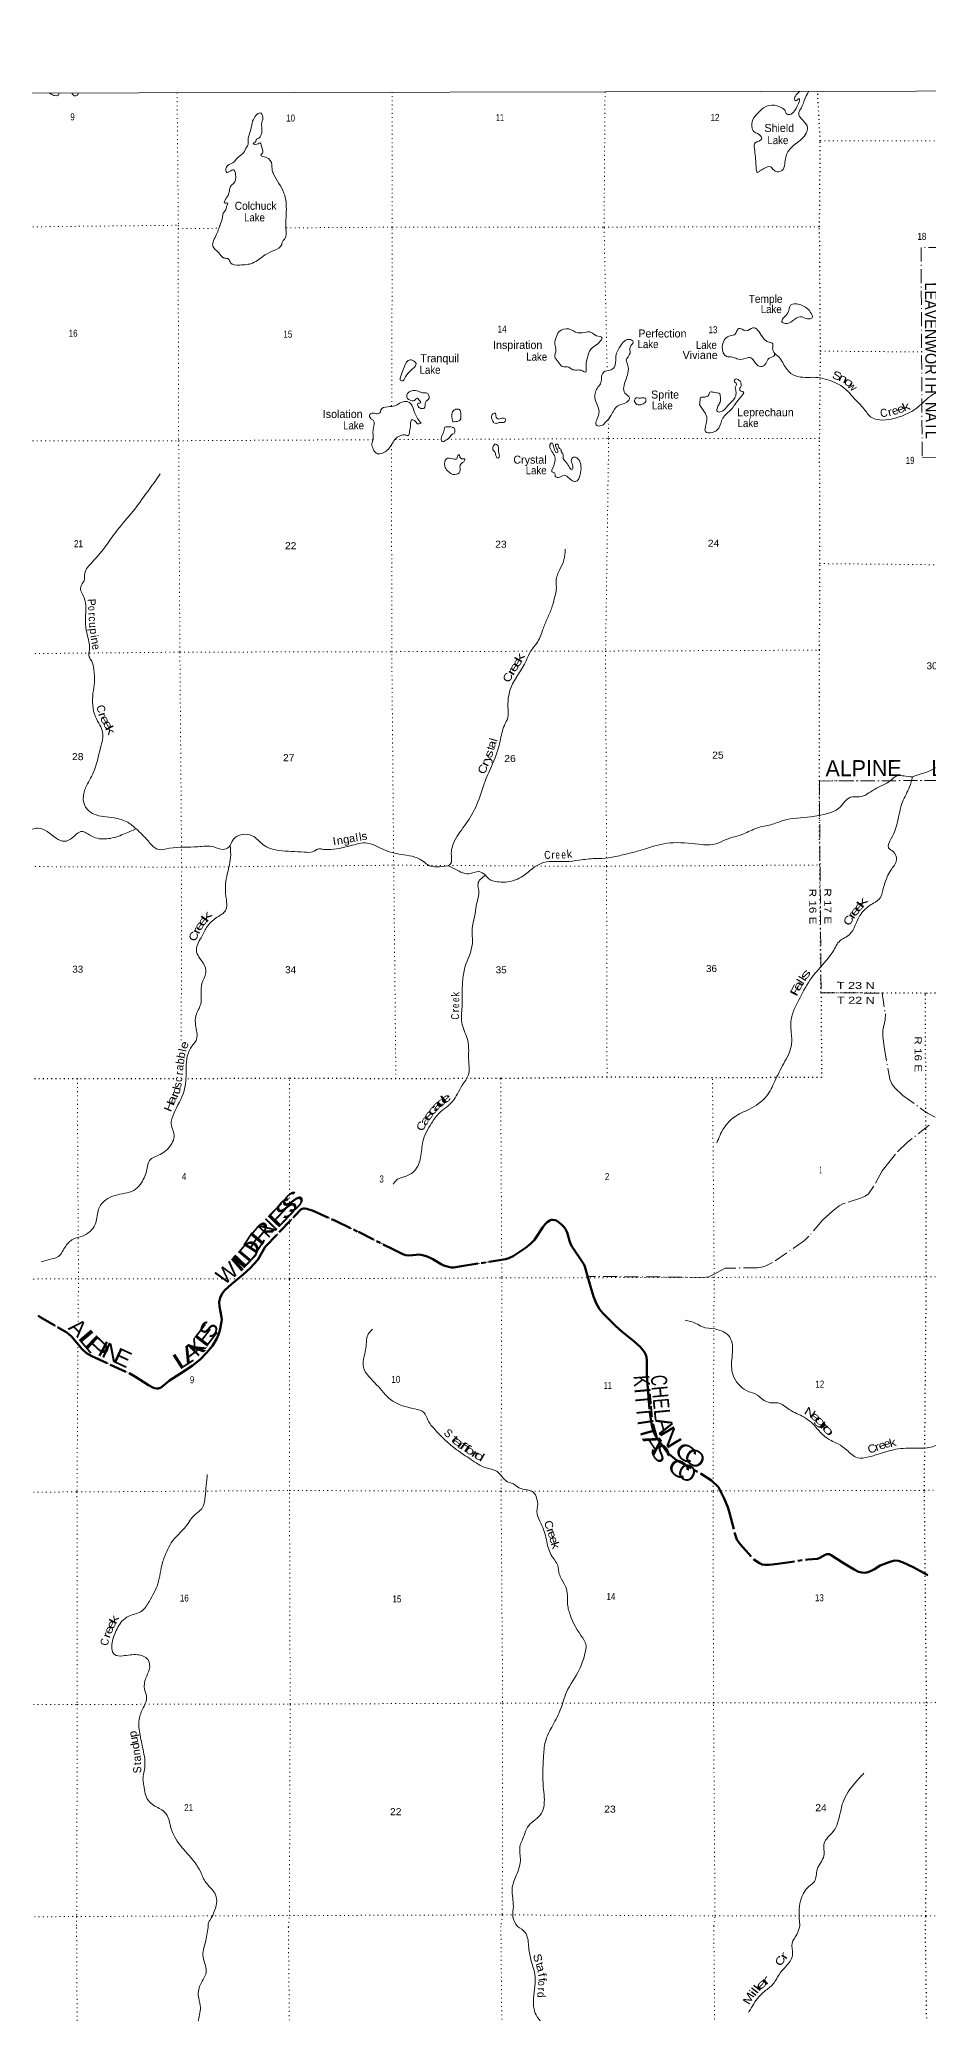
# Model space of a CAD drawing. Header units: feet. Extents: x -8 to 250644, y -192250 to 1368.
# Drawn here: x 36360 to 58582, y -47975 to 1368 of the extents above; entities that cross this region are included whole.
import ezdxf
from ezdxf.enums import TextEntityAlignment as Align

# ---------------------------------------------------------------- set-up
doc = ezdxf.new("R2010")
doc.units = ezdxf.units.FT
doc.header["$LTSCALE"] = 70
for name, pattern in [('DOT_DASHED', [7.7, 5, -1.2, 0.3, -1.2]), ('DOTTED', [1.5, 0.3, -1.2]), ('LONG_DASH_SHORT_DASH', [9.9, 6, -1.2, 1.5, -1.2])]:
    doc.linetypes.add(name, pattern=pattern)
for name, color, linetype, lineweight in [('11', 7, 'LONG_DASH_SHORT_DASH', 60), ('39', 7, 'Continuous', 13), ('4', 7, 'Continuous', 13), ('44', 7, 'DOT_DASHED', 13), ('6', 7, 'DOTTED', 25), ('7', 7, 'DOTTED', 13)]:
    doc.layers.add(name, color=color, linetype=linetype, lineweight=lineweight)
doc.layers.add('12', color=7, linetype='Continuous')
doc.layers.add('41', color=7, linetype='Continuous')

msp = doc.modelspace()

# ---------------------------------------------------------------- linework, layer by layer
at = {"layer": '11'}
for points in [[(40683.89, -31282), (40795.86, -31101.52), (40838.15, -31000.61), (40867.45, -30904.7), (40909.19, -30687.3), (40915.44, -30630.71), (40912.62, -30566.12), (40856.29, -30302.54), (40851.58, -30187.5), (40877.22, -30084.44), (40929.69, -29974.22), (40989.83, -29897.69), (41161.49, -29742.83), (41451.41, -29505.15), (41623.07, -29347.24), (41815.52, -29137.47), (42003.31, -28813.48), (42351.47, -28446.54), (42745.42, -28033.85), (42894.33, -27879.08), (42923.87, -27859.43), (42956.09, -27850.18), (42992.36, -27849.94), (43041.23, -27861.41), (43200.27, -27913.32), (43755.37, -28158.58), (44332.29, -28440.01), (45195.33, -28871.36), (45445.03, -28993.51), (45488.41, -29012.76), (45518.43, -29020.94), (45587.67, -29027.13), (45688.51, -29018.79), (45779.47, -29008.09), (45829.34, -29005.77), (45894.22, -29011.35), (45967.39, -29027.53), (46047.75, -29051.69), (46123.16, -29081.85), (46189.31, -29116.46), (46231.94, -29142.93), (46403.35, -29244.01), (46464.2, -29273.67), (46548.52, -29305.58), (46614.37, -29321.3), (46654.79, -29326.29), (46720.96, -29325.96), (46905.39, -29297.15), (47755.76, -29159.46), (48008.67, -29117.55), (48091.53, -29092.45), (48198.29, -29042.05), (48298.71, -28980.59), (48499.92, -28845.74), (48582.05, -28780.75), (48633.57, -28736.83), (48732.64, -28638.89), (48937.73, -28318.49), (48997.64, -28243.78), (49052.88, -28191.21), (49115.76, -28149.55), (49150.83, -28135.46), (49188.65, -28131.83), (49245.91, -28144.3), (49290.28, -28164.74), (49354.3, -28208.02), (49418.58, -28261.76)], [(49418.58, -28261.76), (49462.81, -28307.53), (49499.29, -28355.74), (49526.28, -28402.66), (49546.13, -28448.66), (49566.75, -28513.56), (49605.14, -28663.26), (49631.93, -28736.59), (49673.44, -28813.94), (49757.94, -28939.57), (49870.18, -29093.11), (49936.02, -29195.31), (49962.67, -29244.84), (49988.04, -29301.62), (50052.06, -29508.41), (50134.33, -29800.34), (50210.28, -30049.92), (50278.14, -30222.4), (50358.66, -30364.88), (50437.94, -30465.98), (50595.79, -30628.15), (50757.66, -30783.68), (50927.95, -30932.3), (51165.54, -31123.07), (51282.06, -31223.79), (51379.64, -31318.67), (51480.02, -31440.2), (51509.41, -31492.13), (51532.98, -31558.45), (51544.02, -31654.39), (51541.78, -31806.76), (51538.32, -32031.27), (51572.9, -32450.83), (51631.08, -33072.53), (51662.5, -33275.26), (51705.03, -33427.6), (51769.44, -33554.25), (51914.15, -33760.52), (52059.52, -33959.19)], [(36323.22, -30523.2), (36379.56, -30567.25), (36812.51, -30821.04), (37040.59, -30953.94), (37159.12, -31055.58), (37426.61, -31369.54), (37535.78, -31470.29), (37667.26, -31546.71), (38137.75, -31757.24), (38614.29, -31976.21), (38761.26, -32057.31), (39081.61, -32266.32), (39190.38, -32327.88), (39235.79, -32346.99), (39286.57, -32355.32), (39330.69, -32353.14), (39378.91, -32339.27), (39413.78, -32318.63), (39609.83, -32149.01), (39884.37, -31973.22), (40175.71, -31787.02), (40372.3, -31629.08), (40538.71, -31463.36), (40683.89, -31282)], [(52059.52, -33959.19), (52279.25, -34143.64), (52895.99, -34485.66), (53160.48, -34648.36), (53333.21, -34820.42), (53472.52, -35105.41), (53563.27, -35315.31), (53608.94, -35460.81), (53743.76, -35979.46), (53794.8, -36122.35), (53871.19, -36239.32), (54218.1, -36624.39), (54355.3, -36721.64), (54427.92, -36749.79), (54494.29, -36761), (54494.29, -36761), (54602.6, -36759.01), (54819.54, -36730.72), (55565.6, -36625.57), (55805.04, -36605.47), (55868.59, -36588.58), (55999.82, -36511.86), (56037.59, -36495.96), (56037.59, -36495.96), (56065.94, -36490.8), (56082.89, -36491.53), (56096.89, -36494.76), (56146.59, -36520.31), (56433.28, -36702.95), (56723.85, -36874.4), (56835.41, -36931.53), (56911.45, -36953.61), (56987.98, -36960.65), (57069.97, -36946.64), (57152.36, -36912.1), (57235.05, -36864.29), (57376.69, -36778.1), (57574.65, -36697.57), (57671.21, -36666.91), (57737.35, -36655.19), (57829.73, -36660.69), (57948.2, -36697.85), (58196.68, -36819.41), (58638.89, -37050.95)]]:
    msp.add_lwpolyline(points, dxfattribs=at)
at = {"layer": '39'}
for points in [[(36607.1, 30.14), (36718.12, -28.15), (36825.08, -23.39), (36862.67, 32.31)], [(37167.04, 34.69), (37231.55, -38.85), (37298.1, -30.53), (37332.91, 30.48)], [(55358.13, 68), (55253.39, -48.31), (55231.37, -108.79), (55263.72, -167.13), (55307.97, -140.84), (55352.2, -110.53), (55356.29, -140.73), (55298.26, -299.98), (55145.66, -495.7), (55044.99, -501.97), (54988.37, -397.37), (54913.73, -341.14), (54792.79, -289.05), (54535.06, -297.69), (54330.03, -461.3), (54183.47, -654.99), (54224.38, -936.88), (54385.71, -1039.24), (54410.07, -1123.78), (54251.18, -1212.76), (54231.38, -1359.84), (54253.99, -1563.22), (54270.66, -1812.94), (54311.26, -1953.83), (54369.57, -1915.43), (54484.2, -1848.7), (54633.13, -1814.13), (54699.73, -1880.44), (54804.58, -1938.61), (54945.4, -1877.87), (54993.31, -1694.47), (55083.29, -1412.28), (55260.11, -1242.69), (55523.3, -974.21), (55559.26, -845.22), (55429.92, -642.09), (55338.99, -505.33), (55425.11, -293.65), (55477.16, -158.58), (55581.65, 70.38)], [(41076.55, -2529.77), (41109.64, -2420.72), (41133.41, -2304.18), (41210.79, -2233.38), (41262.65, -2009.7), (41212.03, -1888.96), (41111.44, -1929.47), (41041.01, -1953.8), (41030.64, -1820.89), (41195.53, -1713.77), (41326.1, -1574.49), (41460.77, -1463.41), (41540.98, -1314.18), (41573.07, -1257.71), (41576.85, -1148.94), (41612.73, -985.71), (41658.64, -806.34), (41706.57, -628.99), (41897.52, -473.47), (41946.16, -612.33), (41920.16, -692.96), (41914.4, -815.83), (41904.76, -1007.2), (41822.42, -1106.08), (41774.17, -1140.43), (41764.2, -1182.75), (41703.91, -1235.26), (41750.27, -1257.31), (41875.04, -1218.75), (41923.66, -1351.58), (41934.01, -1474.42), (41895.86, -1522.84), (42020.83, -1576.94), (42168.26, -1767.95), (42174.54, -1874.69), (42211.07, -1997.47), (42471.91, -2472.22), (42529.33, -2933.33), (42520.22, -3358.33), (42484.58, -3626.3), (42430.36, -3692.89), (42414.4, -3759.39), (42219.41, -3908.88), (42002.18, -4016.13), (41688.5, -4220.27), (41362.39, -4269.35), (41134.72, -4211.46), (41088.2, -4120.93), (40979.4, -4094.99), (40834.11, -3960.37), (40694.8, -3797.54), (40784.74, -3501.26), (40840.8, -3358.12), (40886.86, -3243.21), (40932.79, -3073.92), (40954.71, -2973.16), (41004.9, -2904.57), (41044.92, -2791.68), (41060.87, -2721.15), (40986.36, -2719.31), (41002.3, -2644.75), (41046.44, -2572.14), (41076.55, -2529.77)], [(54949.78, -5600.02), (55102.29, -5364.01), (55120.24, -5289.45), (55184.59, -5249.02), (55456.55, -5296.74), (55636.12, -5453.44), (55672.67, -5586.29), (55598.23, -5618.68), (55459.2, -5580.73), (55378.61, -5560.77), (55183.52, -5665.95), (55004.45, -5730.81), (54919.78, -5690.72), (54949.78, -5600.02)], [(49266.25, -6098.35), (49344.42, -5937.04), (49593.96, -5868), (49817.7, -5964.17), (49976.76, -5953.73), (50153.96, -5953.33), (50281.01, -6035.62), (50422.11, -6099.75), (50406.09, -6138.06), (50148.86, -6368.26), (50046.72, -6616.23), (50025.12, -6862.01), (50019.27, -6946.61), (49934.63, -6914.58), (49664.7, -6874.91), (49592.09, -6824.72), (49428.94, -6806.97), (49325.97, -6686.35), (49241.13, -6565.7), (49268.92, -6390.4), (49240.4, -6245.45), (49266.25, -6098.35)], [(54732.26, -6474.65), (54685.68, -6353.91), (54677.32, -6218.98), (54602.77, -6201.02), (54429.28, -6062.44), (54191.15, -5837.4), (54016.13, -5912.32), (53840.81, -5856.32), (53786.61, -5930.97), (53730.41, -6011.66), (53591.55, -6050.25), (53427.03, -6316.49), (53534.3, -6553.92), (53679.32, -6571.71), (53792.18, -6611.74), (53969.4, -6617.38), (54122.35, -6580.78), (54251.53, -6713.42), (54348.38, -6799.81), (54485.25, -6771.3), (54601.65, -6595.8), (54732.38, -6525.01), (54732.26, -6474.65)], [(50316.14, -7322.59), (50394.41, -7205.59), (50410.19, -7060.53), (50472.33, -6937.53), (50617.23, -6898.93), (50723.8, -6830.21), (50765.53, -6582.37), (50871.62, -6302.16), (51131.01, -6134.4), (51201.59, -6180.56), (51121.36, -6319.72), (51121.71, -6472.8), (51027.46, -6648.24), (51061.96, -6764.98), (51068.46, -6970.41), (50964.54, -7319.1), (50991.06, -7470.1), (51110.13, -7586.65), (51041.91, -7697.58), (50816.58, -7788.73), (50647.97, -8024.77), (50503.4, -8208.39), (50378.74, -8293.27), (50275.97, -8263.29), (50289.8, -8142.41), (50347.71, -7928.78), (50303.04, -7763.72), (50244.25, -7590.63), (50256, -7443.57), (50316.14, -7322.59)], [(45448.69, -7168.5), (45384.22, -7156.56), (45384.04, -7073.98), (45454.1, -6888.52), (45578.42, -6656.61), (45677.07, -6648.32), (45771.9, -6728.68), (45679.59, -6871.89), (45559.05, -6993.01), (45494.84, -7093.87), (45448.69, -7168.5)], [(54732.26, -6475.5), (54869.48, -6601.23), (55045.31, -6884.83), (55257.11, -7041.45), (55756.59, -7078.59), (56238.14, -7204.38), (56435.73, -7312.7), (56726.36, -7604.09), (56968.6, -7867.39), (57164.41, -8082.46), (57442.44, -8144.27), (57977.8, -8018.17), (58267.41, -7860.41), (58633.2, -7547.38), (58942.97, -7395.62), (59114.61, -7349.66)], [(52858.39, -7751.86), (52967.51, -7922.82), (53020.06, -8009.31), (53018.63, -8265.11), (53004.91, -8432.31), (53176.12, -8452.07), (53338.99, -8346.96), (53437.11, -8101.01), (53650.06, -7883), (53856.85, -7604.57), (53953.13, -7439.19), (53914.85, -7429.21), (53862.43, -7401.13), (53896.41, -7288.26), (53843.73, -7145.37), (53751.05, -7125.44), (53724.97, -7167.8), (53783.54, -7246.22), (53757.52, -7314.76), (53769.85, -7425.51), (53762.05, -7536.31), (53623.53, -7725.95), (53533.14, -7824.85), (53404.5, -7931.89), (53303.83, -7934.14), (53319.63, -7801.17), (53371.75, -7696.31), (53379.51, -7565.37), (53363.23, -7488.87), (53214.13, -7450.94), (53119.47, -7445.12), (53077.4, -7537.86), (53019.06, -7566.19), (52974.78, -7576.37), (52884.18, -7580.6), (52870.25, -7655.16), (52858.39, -7751.86)], [(45904.15, -8222.88), (45809.25, -8108.29), (45718.16, -7899.02), (45613.02, -7709.93), (45488.1, -7677.99), (45240.67, -7789.33), (45069.55, -7811.87), (44892.54, -7896.87), (44880.58, -7951.28), (44812.19, -7985.68), (44697.39, -7973.85), (44620.93, -8002.22), (44639.29, -8106.92), (44701.81, -8151.09), (44698.32, -8388.77), (44696.86, -8632.48), (44670.92, -8735.26), (44703.44, -8872.15), (44784.22, -8974.69), (45025.74, -8919.76), (45198.41, -8695.79), (45302.85, -8574.71), (45379.29, -8538.28), (45463.81, -8511.9), (45582.65, -8529.76), (45608.63, -8439.06), (45636.39, -8249.67), (45662.33, -8142.86), (45732.84, -8156.8), (45809.54, -8235.18), (45904.15, -8222.88)], [(45602.34, -7440.06), (45690.88, -7409.64), (45823.82, -7425.45), (45898.38, -7451.47), (45964.87, -7467.43), (46043.41, -7469.27), (46100.08, -7598.04), (46007.69, -7702.99), (45977.81, -7846.06), (45893.25, -7852.3), (45814.55, -7781.98), (45816.46, -7733.64), (45892.93, -7711.31), (45866.64, -7663.03), (45789.98, -7598.75), (45737.75, -7657.28), (45673.32, -7661.45), (45562.44, -7605.31), (45540.11, -7524.79), (45602.34, -7440.06)], [(46689.42, -8188.87), (46686.85, -7943.14), (46769.25, -7874.48), (46857.88, -7884.34), (46892.42, -8019.21), (46876.58, -8140.1), (46765.92, -8182.65), (46689.42, -8188.87)], [(51276.24, -7581.84), (51341.72, -7596.19), (51432.33, -7589.94), (51510.89, -7603.87), (51513.07, -7678.38), (51426.65, -7751.09), (51293.75, -7753.41), (51233.11, -7650.82), (51277.25, -7580.23)], [(46488.35, -8322.26), (46615.19, -8311.9), (46722, -8349.92), (46724.3, -8476.81), (46655.91, -8511.21), (46625.8, -8553.57), (46517.28, -8650.5), (46428.76, -8684.94), (46402.41, -8610.48), (46456.43, -8455.26), (46488.35, -8322.26)], [(47717.2, -8211.96), (47671.98, -8134.26), (47693.8, -7989.19), (47746.11, -7970.95), (47772.52, -8073.61), (47812.89, -8115.81), (47921.59, -8097.44), (48010.25, -8121.41), (47986.25, -8193.97), (47851.36, -8206.36), (47774.89, -8228.69), (47717.2, -8211.96)], [(47689.78, -8885.5), (47703.67, -8794.83), (47757.93, -8746.37), (47834.64, -8826.76), (47832.85, -8927.47), (47851.3, -9072.45), (47815.12, -9100.73), (47760.51, -8994.11), (47732.17, -8929.72), (47689.78, -8885.5)], [(49179, -9369.54), (49250.95, -9129.69), (49242.75, -9065.26), (49115.27, -8793.64), (49131.26, -8741.23), (49169.46, -8712.95), (49205.89, -8797.46), (49252.49, -8922.23), (49290.85, -8966.45), (49314.96, -8940.22), (49282.52, -8843.61), (49274.25, -8746.95), (49308.48, -8746.87), (49357.05, -8855.53), (49389.31, -8871.57), (49403.54, -8931.96), (49448.01, -9006.38), (49446.12, -9060.77), (49537.09, -9217.66), (49577.5, -9275.98), (49623.98, -9352.41), (49666.34, -9384.54), (49692.32, -9295.86), (49651.74, -9158.99), (49705.92, -9074.27), (49814.74, -9110.28), (49887.53, -9245.07), (49879.99, -9470.67), (49755.62, -9684.45), (49654.85, -9646.41), (49539.85, -9545.96), (49473.35, -9525.97), (49326.47, -9580.69), (49253.9, -9546.62), (49245.7, -9482.18), (49213.42, -9456.07), (49169.09, -9440.06), (49179, -9369.54)], [(46983.48, -9110.68), (46906.96, -9110.85), (46868.59, -9060.59), (46852.36, -9006.24), (46816.17, -9032.51), (46794.2, -9111.11), (46689.5, -9115.38), (46530.41, -9111.71), (46490.55, -9295.09), (46559.28, -9411.75), (46742.74, -9508.02), (46869.43, -9431.19), (46873.1, -9274.08), (46963.52, -9185.25), (46989.55, -9122.75), (46983.48, -9110.68)], [(39380.64, -9492.53), (38961.09, -10073.56), (38700.09, -10420.59), (38300.45, -10898.86), (38041.49, -11257.96), (37680.02, -11695.86), (37491.36, -11976.25), (37473.66, -12159.58), (37391.44, -12310.83), (37476.64, -12588.59), (37507.97, -13086.02), (37526.79, -13394.14), (37608.43, -13879.36), (37602.8, -14062.67), (37665.48, -14175.32), (37718.29, -14376.61), (37731.13, -14708.92), (37697.49, -14972.85), (37759.23, -15562.86), (37870.46, -15772.07), (37937.3, -15945.14), (37885.82, -16329.96), (37706.01, -16960.8), (37513.54, -17335.87), (37455.82, -17634.1), (37512.62, -17819.27), (37718.41, -17992.02), (38226.08, -18089.56), (38566.64, -18199.56), (38778.49, -18364.28)], [(49499.67, -11370.88), (49470.07, -11640.84), (49363.88, -11878.76), (49273.91, -12164.97), (49278.45, -12390.55), (49234.59, -12584), (49154.68, -12866.17), (49042.5, -13128.26), (48936.38, -13396.39), (48790.11, -13718.98), (48645.56, -13910.66), (48525.3, -14160.69), (48148.22, -14822.19), (48070.77, -15299.72), (48065.38, -15587.75), (47981.23, -15777.28), (47873.39, -16174.31), (47747.47, -16591.53), (47499.07, -17168.14), (47290.98, -17756.75), (47020.21, -18236.73), (46735.22, -18658.34), (46655.52, -19033.15), (46633.84, -19240.66), (46569.37, -19286.87)], [(62202.81, -15785.47), (61952.74, -15997.27), (61649.17, -16219.52), (61145.84, -16258.93), (60735.16, -16310.22), (60427.43, -16472.05), (60069.32, -16615.87), (59733.01, -16686.99), (59152.98, -16648.94), (58774.99, -16830.3), (58173.43, -17065.31)], [(58173.43, -17065.31), (57965.97, -17041.61), (57790.86, -17041.4), (57635.98, -17155.16), (57229.71, -17377.64), (56855.59, -17563.79), (56632.09, -17574.37), (56340.73, -17848.96), (56047.02, -17980.54), (55638.43, -18062.04), (54960.02, -18152.21), (54638.07, -18261.7), (54303.98, -18339), (53953.94, -18490.86), (53523.32, -18628.8), (53275.87, -18734.1), (52844.97, -18749.18), (52121.98, -18714.57), (51510.14, -18858.96), (51272.69, -18932.01), (50944.64, -19011.31), (50580.34, -19088.68), (50248.11, -19105.55), (49847.48, -19144.73), (49517.32, -19181.73), (48965.62, -19205.14), (48706.15, -19336.65), (48440.81, -19546.73), (48060.55, -19688.58), (47899.47, -19694.99)], [(58181.86, -17062.02), (58107.54, -17313.2), (57931.2, -17694.28), (57809.46, -18179.97), (57651.34, -18605.31), (57583.4, -18839.11), (57698.39, -18931.5), (57783.43, -19136.75), (57639.02, -19394.89), (57484.75, -19741.67), (57456.74, -19820.29)], [(38778.45, -18364.24), (38462.6, -18497.89), (38267.43, -18566.82), (38086.29, -18607.51), (37721.73, -18572.09), (37518.1, -18459.76), (37423.38, -18429.76), (37180.09, -18589.43), (36988.98, -18674.46), (36777.36, -18594.38), (36327.74, -18343.63), (36009.83, -18455.13), (35317.93, -18815.23), (34979.81, -18896.56)], [(46565.47, -19285.13), (46055.95, -19258.09), (45920.79, -19153.66), (45398.9, -19001.77), (44975.77, -18885.91), (44548.48, -18717.69), (44123.76, -18789.15), (43578.25, -18879.02), (43433.24, -18871.29), (43352.68, -18863.42), (43187.72, -18936.3), (42976.3, -18944.84), (42343.91, -18901.97), (41948.9, -18759.86), (41678.56, -18534.89), (41209.56, -18622.57), (41089.19, -18822.24), (40950.38, -18878.95), (40716.64, -18813.02), (40315.91, -18809.9), (39613.22, -18849.77), (39319.28, -18874.61), (39073.12, -18661.67), (38778.45, -18364.24)], [(41128.69, -18778.29), (41136.09, -19077.93), (41040.51, -19557.52), (41017.45, -20047.01), (41010.21, -20407.56), (40803.17, -20571.18), (40535.94, -20829.6), (40397.57, -21083.7), (40281.5, -21408.24), (40451.36, -21722.06), (40520.37, -21961.59), (40420.29, -22227.68), (40389.24, -22745.39), (40271.09, -23035.7), (40263.56, -23269.36), (40286.5, -23619.77), (40133.97, -23845.7), (40026.52, -24413.94), (39973.28, -24915.58), (39716.8, -25478.12), (39652.96, -25742.11), (39726.15, -26054.14), (39664.13, -26231.53), (39374.77, -26502.08), (39109.3, -26651.74), (39045.35, -26869.41), (38907.17, -27208.1), (38762.56, -27371.58), (38311.8, -27509.56), (37887.49, -27766.33), (37825.39, -27909.47), (37751.66, -28252.05), (37434.15, -28542.81), (37200.74, -28619.88), (36993.8, -28827.81), (36805.06, -29071.95), (36636.02, -29118.66), (36400.56, -29183.65)], [(47508.41, -19518.64), (47321.63, -19736.59), (47342.16, -19911.78), (47286.51, -20236.18), (47236.9, -20560.57), (47175.16, -20860.82), (47180.02, -21229.4), (46996.09, -21821.98), (46934.49, -22186.68), (46923.82, -22811.1), (46924.83, -23256.22), (47064.67, -23652.69), (47087.97, -24162.22), (47082.72, -24510.68), (46926.24, -24772.88), (46679.49, -25184.33), (46355.92, -25465.03), (46159.15, -25721.27), (45942.7, -26176.97), (45887.24, -26581.94), (45742.97, -26900.5), (45489.6, -27056.17), (45308.51, -27123.05), (45202.07, -27248.17)], [(47508.41, -19518.64), (47347.12, -19432.4), (47091.5, -19483.33), (46704.56, -19347.25), (46565.47, -19285.13)], [(47507.85, -19519.29), (47619.42, -19631.18), (47718.17, -19669.22), (47899.47, -19694.99)], [(57454.73, -19822.31), (57372.77, -20088.36), (57109.41, -20280.31), (56842.25, -20574.98), (56555.37, -21048.96), (56404.52, -21129.87), (56211.81, -21396.18), (55832.31, -21876.41), (55661.61, -22082.24), (55362.72, -22592.5), (55150.48, -23126.74), (55149.13, -23420.8), (55155.96, -23771.25), (54963.67, -24226.89), (54741.15, -24668.49), (54530.57, -25047.63), (54104.39, -25368.85), (53724.26, -25571.13), (53471.14, -25837.58), (53290.75, -26212.62)], [(48815.25, -35234.36), (48680.96, -34926.27), (48552, -34888.29), (48340.43, -34832.38), (48207.32, -34738.02), (48060.19, -34683.97), (47789.76, -34420.73), (47523.76, -34334.73), (47134.63, -34118.08), (46787.74, -33883.21), (46238.87, -33372.87), (46069.2, -33143.64), (45968.09, -32954.54), (45738.32, -32862.41), (45131.67, -32628.13), (44786.48, -32256.3), (44457.25, -31811.92), (44498.69, -31439.21), (44528.46, -31245.78), (44552.18, -31048.34), (44614.36, -30941.45), (44686.7, -30870.79)], [(52495.29, -30643.56), (52767.32, -30723.5), (52930.63, -30811.76), (53238.84, -30863.42), (53615.87, -31072.04), (53685.06, -31392.13), (53661.95, -31861.48), (53716.79, -32066.8), (54094.17, -32432.52), (54251.37, -32488.56), (54451.05, -32633.12), (54620.37, -32707.26), (54813.69, -32710.85), (55100.01, -32877.37), (55470.97, -33069.89), (55656.53, -33204.41), (55908.86, -33477.77), (56144.86, -33652.46), (56324.27, -33738.66), (56540.08, -33891.25), (56804.31, -34081.99), (57088.19, -34063.22), (57766.38, -33872.34), (58261.68, -33843.02), (58640.2, -33820), (58978.27, -33714.5), (59137.32, -33704.07), (59318.53, -33693.58), (59570.25, -33697.04), (59811.8, -33656.21), (59971.03, -33720.3), (60307.17, -33655.08), (60510.73, -33733.17), (60945.81, -33788.57), (61209.45, -33721.51), (61477.32, -33741.04), (61787.47, -33758.46), (61888.16, -33760.25), (61994.77, -33709.65), (62190.04, -33683.02), (62249.57, -33607.6)], [(40554.74, -34497.61), (40499.62, -35057.67), (40415.72, -35355.96), (40248.91, -35501.35), (40018.01, -35801.99), (39654.46, -36209.67), (39544.18, -36423.43), (39436.08, -36705.65), (39318.47, -37233.63), (39106, -37669.17), (38925.32, -37911.28), (38589.33, -38044.98), (38420.46, -38170.24), (38243.96, -38482.83), (38168.27, -38849.58), (38233.06, -39004.53), (38440.54, -39034.27), (38806.97, -39007.25), (39069.01, -39123.47), (39103.83, -39381.21), (39017.71, -39590.87), (38988.14, -39868.89), (39036.95, -40084.3), (38972.99, -40295.93), (38856.84, -40580.19), (38867.79, -40968.9), (38949.25, -41375.57), (38990.57, -41836.72), (38949, -42157.06), (38969.4, -42271.82), (39002.11, -42487.26), (39212.17, -42770.78), (39478.34, -42931.31), (39597.63, -43142.52), (39652.48, -43357.91), (39927.41, -43830.62), (40248.44, -44208.55), (40381.84, -44427.79), (40521.41, -44703.41), (40741.5, -44966.76), (40792.27, -45155.98), (40734.43, -45403.85), (40630.23, -45631.69), (40584.09, -45708.33), (40572.73, -45821.2)], [(48305.33, -45802.83), (48195.51, -45556.07), (48204.97, -45288.16), (48188.41, -45088.8), (48173.82, -44869.29), (48277.75, -44522.62), (48379.63, -44157.83), (48368.76, -43803.36), (48474.86, -43527.18), (48556.95, -43319.53), (48880.45, -43006.6), (48962.58, -42817.09), (48953.38, -42309.54), (48957.76, -41576.38), (49007.2, -41175.45), (49163.45, -40814.56), (49369.95, -40409.25), (49536.03, -39943.6), (49850.91, -39380.93), (50000.97, -38953.59), (50022.74, -38784.35), (49895.29, -38524.82), (49595.92, -37927.29), (49565.4, -37790.4), (49532.21, -37361.46), (49408.82, -37116.01), (49352.14, -36985.22), (49315.43, -36779.86), (49145.66, -36504.31), (49030.03, -36129.94), (48896.23, -35731.44), (48799.03, -35489.96), (48815.32, -35233.26)], [(55368.31, -45784.48), (55345.86, -45431.04), (55383.5, -45159.04), (55592.11, -44800.05), (55730.78, -44676.87), (55798.56, -44374.59), (55966.94, -44031.81), (55974.29, -43719.59), (56199.17, -43429.04), (56369.33, -42987.56), (56453.18, -42667.12), (56856.62, -42086.12), (56965.09, -41967.04)], [(40572.73, -45821.2), (40507.44, -46194.3), (40447.51, -46559.3), (40509.38, -46778.43), (40522.63, -46951.56), (40389.66, -47232.46), (40329.22, -47522.93), (40379.24, -47776.39), (40335.4, -48139.26), (40297.96, -48556.47), (40335.48, -49043.66), (40465.39, -49798.12), (40507.69, -50099.97), (40493.36, -50361.92), (40562.4, -50748.19), (40592.8, -51076.3), (40713.05, -51295.03), (40940, -51813.15), (41041.9, -52295.88), (41080.1, -52585.67), (41178.69, -52877.06), (41252.05, -53007.48), (41277.04, -53030.42)], [(48305.33, -45802.83), (48501.58, -45949.98), (48586.39, -46285.78), (48641, -46621.79), (48740.12, -46991.73), (48711.98, -47592.18), (48721.88, -47866.05), (48801.67, -48054.84), (49014.84, -48321.27), (49222.61, -48682.41), (49368.8, -48929.68)], [(55368.31, -45784.48), (55287.84, -45995.97), (55172.56, -46214.3), (55184.47, -46486.14), (55051.45, -46761), (54877.63, -46955.56), (54694.38, -47242.85), (54492.21, -47413.44), (54214.54, -47729.58), (54103.09, -47919.68), (54080.16, -47951.88)], [(31138.25, -47372.61), (31315.01, -47548.67), (31477.87, -47817.46), (31700.63, -48013.33), (32082.03, -48151.7), (32253.74, -48241.17), (32427.85, -48685.12), (32542.2, -48924.03), (32800.94, -49083.39), (33103.58, -49184.04), (33426.67, -49332.89), (33906.65, -49462.53), (34374.79, -49626.49), (34737.4, -49964.41), (34793.14, -50169.48), (34939.48, -50375.95), (35179.45, -50438.75), (35389.13, -50485.65), (35555.31, -50649.68), (35781.64, -51077.16), (35921.81, -51561.64), (36087.85, -51705.52), (36192.78, -51743.07), (36394.47, -51800.1), (36579.53, -52076.8), (36717.36, -52216.85), (36828.62, -52594.76), (36918.46, -52781.47), (37029.87, -52883.43), (37306.23, -53266.26), (37380.78, -53872.04), (37451.09, -54445.62), (37595.63, -54684.33), (37878.82, -54885.82), (37930.26, -55050.64), (37834.47, -55174.17), (37725.43, -55422.67), (37796.85, -55565.19), (37883.81, -55921.12), (37842.03, -55993.92), (37811.75, -56091.79)]]:
    msp.add_spline(points, degree=3, dxfattribs=at)
at = {"layer": '4'}
msp.add_lwpolyline([(0, -0.01), (31078.95, 21.37), (62157.81, 85.49), (93236.57, 192.37), (124315.15, 341.99), (155393.5, 534.37), (186473.05, 772.71), (217549.25, 1047.36), (248626.55, 1367.98), (250643.68, -181929.51), (219314.24, -182252.73), (187984.4, -182532.85), (156654.22, -182769.89), (125323.73, -182963.82), (93993, -183114.66), (62662.1, -183222.4), (31331.08, -183287.03), (0, -183308.59)], close=True, dxfattribs=at)
msp.add_lwpolyline([(0, -0.01), (31078.95, 21.37), (62157.81, 85.49), (93236.57, 192.37), (124315.15, 341.99), (155393.5, 534.37), (186473.05, 772.71), (217549.25, 1047.36), (248626.55, 1367.98), (250643.68, -181929.51), (219314.24, -182252.73), (187984.4, -182532.85), (156654.22, -182769.89), (125323.73, -182963.82), (93993, -183114.66), (62662.1, -183222.4), (31331.08, -183287.03), (0, -183308.59)], close=True, dxfattribs=at)
at = {"layer": '44'}
for points in [[(62168.55, -3819.8), (58395.68, -3834.71), (58423.51, -9075.23), (62183.12, -9114.24)], [(62191.79, -11783.96), (60968.82, -11783.81), (61002.19, -17144.82), (55853.89, -17167.27), (55896.05, -22458.35), (57423.27, -22469.86)], [(57423.27, -22469.86), (57503.93, -22989.78), (57494.7, -23134.33), (57443.67, -23393.14), (57441.54, -23542.09), (57476.06, -23816.92), (57613.07, -24618.58), (57664.73, -24733.15), (57731.92, -24829.2), (57939.72, -25025.45), (58554.43, -25469.6), (58752.17, -25572.78)], [(58597.31, -25768.94), (58059.31, -26192.47), (57753.52, -26495.73), (57625.19, -26664.59), (57424.1, -26912.77), (57210.44, -27305.46), (57079.16, -27485.07), (57002.37, -27547.5), (56911.15, -27585.37), (56460.28, -27730.15), (56349.6, -27787.64), (56184.01, -27917.3), (55934.32, -28145.7), (55592.55, -28543.9), (55483.25, -28652.11), (54683.38, -29204.9), (54484.91, -29300.47), (54369.72, -29324.49), (54304.62, -29335.91), (53496.04, -29342.75), (53193.19, -29508.2), (53090.92, -29560), (52953.81, -29574.23), (50064.13, -29549.04)], [(40683.89, -31282), (40795.86, -31101.52), (40838.15, -31000.61), (40867.45, -30904.7), (40909.19, -30687.3), (40915.44, -30630.71), (40912.62, -30566.12), (40856.29, -30302.54), (40851.58, -30187.5), (40877.22, -30084.44), (40929.69, -29974.22), (40989.83, -29897.69), (41161.49, -29742.83), (41451.41, -29505.15), (41623.07, -29347.24), (41815.52, -29137.47), (42003.31, -28813.48), (42351.47, -28446.54), (42745.42, -28033.85), (42894.33, -27879.08), (42923.87, -27859.43), (42956.09, -27850.18), (42992.36, -27849.94), (43041.23, -27861.41), (43200.27, -27913.32), (43755.37, -28158.58), (44332.29, -28440.01), (45195.33, -28871.36), (45445.03, -28993.51), (45488.41, -29012.76), (45518.43, -29020.94), (45587.67, -29027.13), (45688.51, -29018.79), (45779.47, -29008.09), (45829.34, -29005.77), (45894.22, -29011.35), (45967.39, -29027.53), (46047.75, -29051.69), (46123.16, -29081.85), (46189.31, -29116.46), (46231.94, -29142.93), (46403.35, -29244.01), (46464.2, -29273.67), (46548.52, -29305.58), (46614.37, -29321.3), (46654.79, -29326.29), (46720.96, -29325.96), (46905.39, -29297.15), (47755.76, -29159.46), (48008.67, -29117.55), (48091.53, -29092.45), (48198.29, -29042.05), (48298.71, -28980.59), (48499.92, -28845.74), (48582.05, -28780.75), (48633.57, -28736.83), (48732.64, -28638.89), (48937.73, -28318.49), (48997.64, -28243.78), (49052.88, -28191.21), (49115.76, -28149.55), (49150.83, -28135.46), (49188.65, -28131.83), (49245.91, -28144.3), (49290.28, -28164.74), (49354.3, -28208.02), (49418.58, -28261.76)], [(49418.58, -28261.76), (49526.28, -28402.66), (49605.14, -28663.26), (49631.93, -28736.59), (49673.44, -28813.94), (49870.18, -29093.11), (49962.67, -29244.84), (49988.04, -29301.62), (50064.13, -29549.04)], [(36323.22, -30523.2), (36379.56, -30567.25), (36812.51, -30821.04), (37040.59, -30953.94), (37159.12, -31055.58), (37426.61, -31369.54), (37535.78, -31470.29), (37667.26, -31546.71), (38137.75, -31757.24), (38614.29, -31976.21), (38761.26, -32057.31), (39081.61, -32266.32), (39190.38, -32327.88), (39235.79, -32346.99), (39286.57, -32355.32), (39330.69, -32353.14), (39378.91, -32339.27), (39413.78, -32318.63), (39609.83, -32149.01), (39884.37, -31973.22), (40175.71, -31787.02), (40372.3, -31629.08), (40538.71, -31463.36), (40683.89, -31282)]]:
    msp.add_lwpolyline(points, dxfattribs=at)
at = {"layer": '6'}
for points in [[(55894.02, -22452.32), (55863.94, -19265.03), (55853.89, -17167.27), (55860.58, -13890.22), (55863.76, -11733.05), (55860.71, -8603.06), (55881.96, -6419.67), (55858.83, -3311.88), (55876.13, -1166.77), (55809.49, 68.93)], [(62219.77, -22438.09), (58505.83, -22474.57), (55896.05, -22458.35), (55908.89, -24577.22), (53182.37, -24587.45), (50546.4, -24569.27), (47888.41, -24605.53), (45268.6, -24609.47), (42606.49, -24603.44), (39999.54, -24609.37)], [(58504.99, -45776.07), (58517.87, -45536.25), (58533.81, -40205.12), (58479.53, -34897.94), (58527.88, -29560.32), (58505.83, -22474.57)], [(39714.25, -24609.45), (37306.45, -24607.44), (34592.01, -24613.61), (31986.32, -24629.61), (31112.87, -24645.81)], [(58588.83, -87908.32), (58577.23, -82620.95), (58586.52, -82506.07), (58581.69, -77327.42), (58582.83, -77198.5), (58576.25, -72058.13), (58591.05, -71864.66), (58572.4, -66726.39), (58573.44, -66581.35), (58568.6, -61400.69), (58563.63, -61261.74), (58557.13, -56133.45), (58573.56, -50823.73), (58504.99, -45776.07)]]:
    msp.add_lwpolyline(points, dxfattribs=at)
at = {"layer": '7'}
for p, q in [((39825.9, -3358.42), (40845.83, -3351.88)), ((55881.96, -6421.65), (58431.23, -6443.17)), ((45256.17, -8633.01), (46399.58, -8627.86)), ((42608.5, -27701), (42606.49, -24603.44))]:
    msp.add_line(p, q, dxfattribs=at)
for points in [[(39798.94, 35.05), (39831.76, -3275.83), (39825.9, -3358.42), (39837.88, -8661.66), (39869.96, -13946.73), (39914.32, -19320.39), (39902.63, -23663.95)], [(45162.89, -7794.53), (45178.22, -3324.09), (45177.5, 45.16)], [(50497.14, 56.43), (50472.25, -3336.22), (50550.03, -6914.43)], [(55876.13, -1166.77), (60972.8, -1169.28), (62161.17, -1134.63)], [(31083.49, -3291.72), (34511.7, -3332.24), (39831.76, -3275.83)], [(42528.78, -3341.08), (45178.22, -3324.09), (50472.22, -3320.11), (55858.83, -3311.88)], [(50576.49, -8132.07), (50586.86, -8609.02), (50510.26, -13918.5), (50534.5, -19300.27), (50546.4, -24569.27)], [(31090.91, -8683.76), (34507.65, -8665.73), (39837.88, -8661.66), (44697.48, -8635.89)], [(45268.6, -24609.47), (45214.26, -19272.09), (45165.95, -13934.69), (45160.14, -8745.98)], [(46544.59, -8627.21), (50586.86, -8609.02), (55860.71, -8603.06)], [(55863.76, -11733.05), (60968.82, -11783.81), (62191.79, -11783.96)], [(31098.21, -13994.86), (34566.01, -13999.08), (39869.96, -13946.73), (45165.95, -13934.69), (50510.26, -13918.5), (55860.57, -13896.27)], [(55853.89, -17167.27), (61002.19, -17144.82), (62205.22, -17146.06)], [(31105.52, -19308.52), (34567.92, -19300.33), (39914.32, -19320.39), (45214.26, -19272.09), (50534.5, -19300.27), (55863.95, -19266.17)], [(37306.45, -24607.44), (37333.86, -29606.51), (37326.55, -30679.8)], [(47888.41, -24605.53), (47915.78, -29588.49), (47897.61, -34917.98), (47937.78, -40217.13), (47927.58, -45508.34), (47893.78, -45801)], [(53214.74, -45788.35), (53245.8, -45532.5), (53207.6, -40209.17), (53195.63, -34913.99), (53223.84, -29574.4), (53182.37, -24587.45)], [(42580.24, -45811.63), (42607.44, -45526.48), (42625.7, -40239.28), (42609.62, -34901.81), (42609.73, -29606.6), (42608.77, -28126.72)], [(31119.77, -29666.54), (32005.72, -29648.84), (37333.86, -29606.51), (42609.73, -29606.6), (47915.78, -29588.49), (53211.76, -29574.43), (58527.88, -29560.32), (62239.34, -29548.53)], [(37322.93, -31212.56), (37297.57, -34938.06), (37305.54, -40245.34), (37289.33, -45550.66), (37287.82, -45820.96)], [(31127.07, -34972.55), (32007.63, -34950.09), (37297.57, -34938.06), (42609.62, -34901.81), (47897.61, -34917.98), (53195.63, -34913.99), (58479.53, -34897.94), (62253.97, -34869.09)], [(31134.36, -40275.61), (32007.52, -40251.35), (37307.56, -40249.36), (42625.7, -40239.28), (47937.78, -40217.13), (53207.6, -40209.17), (58533.81, -40205.12), (62268.62, -40193.2)], [(31141.69, -45607.61), (32034.3, -45587.18), (37289.33, -45550.66), (42607.44, -45526.48), (47927.58, -45508.34), (53245.8, -45532.5), (58517.87, -45536.25), (62283.22, -45501.86)], [(37327.72, -87996.13), (37392.53, -82696.15), (37407.05, -77402.55), (37397.45, -72113.14), (37371.53, -66791.62), (37352.38, -61409.17), (37327.8, -56158.6), (37316.31, -50887.34), (37287.82, -45820.96)], [(42580.24, -45811.63), (42634.69, -50876.95), (42634.32, -56180.52), (42641.61, -61425.62), (42607.25, -66763.67), (42711.67, -72082.64), (42727.61, -77416.31), (42683.04, -82732.27), (42654.36, -88017.91)], [(47972.6, -87987.38), (47978.01, -82700.87), (47980.3, -77372.11), (47976.86, -72062.3), (47986.03, -66761.09), (47948.03, -61433.44), (47934.35, -56136.01), (47940.9, -50854.55), (47893.78, -45801)], [(53214.39, -45789.13), (53261.31, -50846.16), (53254.74, -56125.61), (53266.43, -61427.08), (53264.16, -66746.78), (53322.17, -72049.95), (53333.89, -77355.45), (53311.53, -82681.33), (53282.89, -87904.26)]]:
    msp.add_lwpolyline(points, dxfattribs=at)

# ---------------------------------------------------------------- texts
at = {"layer": '12'}
for s, rotation, width, p in [('K', 274.686, 0.8, (51215.3, -32177.33)), ('C', 274.686, 0.7, (51648.89, -32164.92)), ('T', 275.354, 0.9, (51254.67, -32650.33)), ('H', 275.354, 0.8, (51673.69, -32459.26)), ('T', 275.476, 0.9, (51282.67, -32961.92)), ('E', 275.354, 0.75, (51700.68, -32747.19)), ('L', 275.476, 0.9, (51726.28, -33014.95)), ('T', 285.832, 1.15, (51382.99, -33501.32)), ('A', 285.832, 1.15, (51798.72, -33324.04)), ('N', 300.843, 1.35, (51967.3, -33672.23)), ('A', 302.982, 1.55, (51560.57, -33835.97)), ('S', 304.295, 1.25, (51718.42, -34076.81)), ('C', 323.549, 1.35, (52405.08, -34122.66)), ('O', 327.58, 1.2, (52636.19, -34259.97)), ('C', 323.549, 1.35, (52225.33, -34516.54)), ('O', 332.822, 1.05, (52455.27, -34633.45))]:
    msp.add_text(s, height=400, rotation=rotation, dxfattribs=dict(at, width=width)).set_placement(p, align=Align.CENTER)
for rotation, p in [(274.686, (51233.78, -32421.98)), (278.476, (51311.1, -33222.66))]:
    msp.add_text('I', height=400, rotation=rotation, dxfattribs=at).set_placement(p, align=Align.CENTER)
at = {"layer": '41'}
for s, p in [('Shield', (54480.23, -943.73)), ('Perfection', (51328.33, -6080.91)), ('Inspiration', (47696.27, -6366.33)), ('Viviane', (52436.01, -6618.41)), ('Tranquil', (45880.25, -6699.3)), ('Sprite', (51646.85, -7607.82)), ('Isolation', (43441.44, -8092.98)), ('Leprechaun', (53800.41, -8050.17)), ('Crystal', (48204.95, -9234.58))]:
    msp.add_text(s, height=200, dxfattribs=at).set_placement(p)
for s, width, p in [('Lake', 0.9, (54556.29, -1248.16)), ('Colchuck', 0.95, (41240.34, -2889.24)), ('Lake', 0.9, (41473.29, -3179.38)), ('Temple', 0.95, (54085.66, -5215.21)), ('Lake', 0.9, (54389.91, -5472.07)), ('Lake', 0.9, (51309.31, -6347.28)), ('Lake', 0.9, (52768.79, -6366.31)), ('Lake', 0.9, (45861.23, -6989.43)), ('Lake', 0.9, (48528.22, -6661.22)), ('Lake', 0.9, (51665.86, -7878.94)), ('Lake', 0.9, (43950.13, -8378.38)), ('Lake', 0.9, (53809.92, -8321.3)), ('Lake', 0.9, (48513.96, -9500.95))]:
    msp.add_text(s, height=200, dxfattribs=dict(at, width=width)).set_placement(p)
for s, rotation, width, p in [('S', 341.567, 1.25, (56262.98, -7129.92)), ('n', 336.789, 1.4, (56408.34, -7190.66)), ('o', 327.929, 1.55, (56539.77, -7280.58)), ('C', 10.716, 0.95, (57482.93, -8063.07)), ('r', 13.703, 1.15, (57640.06, -8038.21)), ('e', 17.051, 1.1, (57773.24, -8002.37)), ('e', 19.237, 1.2, (57918.1, -7956.17)), ('k', 21.334, 1.4, (58056.51, -7902.66)), ('o', 273.577, 0.8, (37576.93, -12856.9)), ('c', 273.489, 0.95, (37591.35, -13120.07)), ('u', 273.501, 0.95, (37597.95, -13271.82)), ('n', 280.891, 1.1, (37654.05, -13681.05)), ('e', 280.217, 0.95, (37679.01, -13830.57)), ('e', 57.959, 1.55, (48306.42, -14369.71)), ('e', 57.959, 1.55, (48383.73, -14250.43)), ('k', 60.34, 1.65, (48449.35, -14132.39)), ('C', 64.787, 1.2, (48155.28, -14619.38)), ('r', 57.959, 1.75, (48237.77, -14485.56)), ('r', 287.772, 1.3, (37843.79, -15541.73)), ('e', 298.108, 1.45, (37912.03, -15682.11)), ('e', 298.801, 1.45, (37986.16, -15809.33)), ('k', 297.724, 1.6, (38044.95, -15938.77)), ('a', 73.855, 1.2, (47759.44, -16276.58)), ('C', 65.646, 1.2, (47529.25, -16911.29)), ('r', 65.646, 1.45, (47586.82, -16764.06)), ('y', 68.997, 1.3, (47643.24, -16627.42)), ('s', 72.557, 1.35, (47688.22, -16513.23)), ('I', 9.12, 1.1, (43746.95, -18768.22)), ('n', 9.59, 1.05, (43882.97, -18749.71)), ('g', 9.59, 1.05, (44040, -18722.41)), ('s', 9.136, 1.1, (44494.51, -18640.87)), ('C', 4.341, 0.8, (49062.31, -19114.3)), ('e', 0.082, 0.7, (49312.84, -19107.35)), ('e', 2.307, 0.75, (49465.53, -19104.1)), ('e', 52.243, 1.75, (56913.23, -20366.02)), ('k', 53.362, 1.9, (57001.98, -20262.8)), ('e', 58.144, 1.55, (40436.12, -20839.97)), ('e', 55.31, 1.65, (40519.55, -20722.3)), ('k', 54.104, 1.9, (40615.74, -20613.65)), ('C', 62.545, 1.25, (56668.98, -20697.43)), ('r', 59.543, 1.65, (56747.8, -20571.29)), ('e', 53.243, 1.7, (56821.92, -20476.9)), ('C', 66.599, 1.2, (40303.59, -21087.75)), ('r', 65.01, 1.5, (40371.55, -20950.14)), ('a', 58.149, 1.65, (55404.91, -22334.44)), ('l', 59.149, 1.25, (55465.46, -22229.73)), ('l', 58.792, 1.25, (55512.77, -22155.14)), ('s', 54.58, 1.95, (55582.13, -22057.31)), ('k', 88.657, 0.9, (46856.64, -22501.07)), ('e', 88.657, 0.75, (46853.47, -22636.47)), ('F', 62.149, 1.75, (55343.96, -22446.49)), ('C', 89.64, 0.75, (46848.31, -23056.84)), ('e', 89.385, 0.75, (46851.2, -22785.3)), ('e', 67.549, 1.25, (40065.86, -23802.2)), ('b', 78.028, 1.05, (39998.19, -24039.23)), ('c', 85.701, 0.95, (39925.88, -24631.25)), ('a', 66.106, 1.4, (39757.04, -25176.85)), ('r', 69.085, 1.35, (39829.65, -25040.29)), ('d', 77.613, 1.2, (39876.81, -24920.67)), ('s', 83.936, 1.05, (39907.99, -24778.07)), ('d', 41.018, 2.05, (46463.38, -25260.31)), ('e', 38.95, 1.8, (46571.68, -25179.87)), ('H', 67.317, 1.35, (39693.75, -25336.46)), ('a', 59.209, 1.6, (46077.2, -25699.51)), ('s', 54.87, 1.9, (46161.03, -25574.06)), ('c', 50.067, 2.05, (46256.8, -25454.97)), ('a', 48.067, 2, (46354.75, -25346)), ('C', 65.737, 1.2, (45995.34, -25831.41)), ('N', 329.306, 1.4, (55569.68, -33038.58)), ('e', 321.132, 1.8, (55700.28, -33136.93)), ('t', 318.789, 1.85, (46680.57, -33693.41)), ('g', 318.273, 2.05, (55819.43, -33243.15)), ('r', 313.313, 2.2, (55916.76, -33364.54)), ('o', 315.441, 2, (56004.44, -33459.63)), ('a', 318.789, 2, (46756.96, -33761.49)), ('f', 321.448, 2, (46890.52, -33863.39)), ('f', 324.615, 1.9, (46996.6, -33931.51)), ('o', 327.185, 1.55, (47075.41, -33984.69)), ('r', 327.185, 1.75, (47200.44, -34067.17)), ('d', 329.751, 1.7, (47308.35, -34126.78)), ('C', 19.079, 1.1, (57200.19, -33946.67)), ('r', 19.079, 1.3, (57328.8, -33902.02)), ('e', 19.079, 1.15, (57450.54, -33860.64)), ('e', 16.365, 1.1, (57574.14, -33822.7)), ('k', 15.288, 1.25, (57709.42, -33799.95)), ('C', 288.673, 1.1, (48999.86, -35788.2)), ('r', 288.673, 1.3, (49048.26, -35931.41)), ('e', 288.447, 1.15, (49083.34, -36032.14)), ('e', 287.227, 1.15, (49123.33, -36164.69)), ('k', 287.227, 1.3, (49163.44, -36301.18)), ('r', 70.462, 1.35, (38134.59, -38551.25)), ('e', 65.444, 1.3, (38181.2, -38426.29)), ('e', 63.24, 1.4, (38242.85, -38292.33)), ('k', 63.14, 1.55, (38313.9, -38165.71)), ('C', 80.062, 0.9, (38086.65, -38703.75)), ('p', 101.516, 1.1, (38787.19, -40974.04)), ('d', 101.138, 1.15, (38848.26, -41267.24)), ('u', 101.516, 1.15, (38817.37, -41122.18)), ('S', 93.443, 0.95, (38903.21, -41878.21)), ('S', 284.294, 1.15, (48720.04, -46609.29)), ('a', 285.244, 1.15, (48797.3, -46868.99)), ('C', 63.182, 1.25, (54961.84, -46700.23)), ('r', 60.902, 1.6, (55054.63, -46574.94)), ('o', 274.589, 0.8, (48821.27, -47225.86)), ('f', 283.286, 1.2, (48828.15, -47030.79)), ('f', 279.589, 1.1, (48830.14, -47143.65)), ('l', 52.337, 1.5, (54323.12, -47461.39)), ('l', 52.337, 1.5, (54376.09, -47397.21)), ('e', 45.278, 2.05, (54472.44, -47310.54)), ('r', 44.598, 2.25, (54580.75, -47216.26)), ('d', 272.341, 0.95, (48804.82, -47508.48)), ('M', 59.142, 1.3, (54169.83, -47648.44)), ('i', 52.339, 1.6, (54270.78, -47521.11))]:
    msp.add_text(s, height=200, rotation=rotation, dxfattribs=dict(at, width=width)).set_placement(p, align=Align.CENTER)
for s, rotation, p in [('w', 314.159, (56612.72, -7372.08)), ('P', 273.631, (37564.31, -12706.93)), ('r', 273.577, (37582.95, -13003.17)), ('p', 276.533, (37619.44, -13433.08)), ('i', 280.891, (37633.95, -13569.05)), ('C', 285.497, (37803.77, -15388.92)), ('l', 73.855, (47800.48, -16162.91)), ('t', 72.557, (47728.13, -16379.53)), ('a', 9.753, (44186.74, -18692.45)), ('l', 9.348, (44305.51, -18675.95)), ('l', 9.348, (44395.09, -18660.79)), ('r', 3.082, (49202.05, -19111.58)), ('k', 6.482, (49617.58, -19089.83)), ('r', 89.385, (46849.75, -22904.87)), ('b', 80.556, (39975.65, -24186.89)), ('l', 78.028, (40030.89, -23915.57)), ('r', 83.798, (39946.37, -24483.34)), ('a', 80.556, (39954.01, -24345.63)), ('S', 316.088, (46512.26, -33540.5)), ('n', 96.789, (38872.83, -41435.14)), ('t', 93.443, (38899.41, -41724.06)), ('a', 96.789, (38892.81, -41592.4)), ('t', 288.177, (48766.57, -46768.54)), ('r', 271.004, (48813.74, -47374.94))]:
    msp.add_text(s, height=200, rotation=rotation, dxfattribs=at).set_placement(p, align=Align.CENTER)
at = {"layer": '44', "width": 0.9}
msp.add_text('LEAVENWORTH  NATL', height=300, rotation=270.304, dxfattribs=at).set_placement((58490.65, -4702.98))
at = {"layer": '44'}
msp.add_text('ALPINE     LAKES', height=400, rotation=0.152, dxfattribs=at).set_placement((56008.17, -17048.08))
for s, rotation, width, p in [('S', 46.741, 1.5, (42677.55, -27980.3)), ('S', 46.044, 1.55, (42831.45, -27821.02)), ('E', 46.149, 1.7, (42510.77, -28161.38)), ('E', 56.985, 1.35, (41885.82, -28826.04)), ('R', 50.21, 1.55, (42080.76, -28588.31)), ('I', 40.588, 1.65, (41436.69, -29400.41)), ('L', 46.443, 2, (41622.54, -29197.77)), ('D', 49.928, 1.45, (41765.01, -29034.03)), ('L', 310.104, 1.9, (37467.67, -31290.35)), ('P', 316.704, 1.7, (37675.44, -31467.42)), ('E', 52.399, 1.5, (40673.99, -31146.23)), ('S', 61.874, 1.05, (40767.95, -30963.23)), ('I', 331.869, 1.2, (37858.66, -31535.98)), ('N', 335.058, 1.25, (38095.47, -31642.54)), ('E', 335.435, 1.15, (38359.95, -31765.97)), ('L', 32.597, 1.6, (40044.55, -31774.85)), ('A', 37.995, 1.7, (40288.31, -31584.07))]:
    msp.add_text(s, height=400, rotation=rotation, dxfattribs=dict(at, width=width)).set_placement(p, align=Align.CENTER)
for s, rotation, p in [('N', 46.21, (42206.11, -28476.41)), ('W', 39.287, (41173, -29622.37)), ('A', 317.104, (37188.08, -30975.26)), ('K', 46.012, (40425.37, -31450.14))]:
    msp.add_text(s, height=400, rotation=rotation, dxfattribs=at).set_placement(p, align=Align.CENTER)
at = {"layer": '6'}
for s, rotation, width, p in [('R 16 E', 270.457, 1.25, (55600.33, -19858.05)), ('R 17 E', 270.457, 1.25, (55974.7, -19850.39)), ('T 23 N', 359.568, 1.35, (56289.8, -22361.42)), ('T 22 N', 359.568, 1.35, (56291.88, -22732.83)), ('R 16 E', 270.178, 1.25, (58234.17, -23547.95))]:
    msp.add_text(s, height=175, rotation=rotation, dxfattribs=dict(at, width=width)).set_placement(p)
at = {"layer": '7'}
for s, width, p in [('9', 0.85, (37130.36, -654.04)), ('12', 0.85, (53133.29, -667.85)), ('10', 0.85, (42527.41, -682.96)), ('11', 0.65, (47770.45, -671.25)), ('18', 0.85, (58306.17, -3641.18)), ('16', 0.85, (37091.15, -6063.89)), ('15', 0.85, (42458.47, -6085.23)), ('14', 0.85, (47813.36, -5957.65)), ('13', 0.85, (53083.75, -5973.66)), ('19', 0.85, (58011.23, -9239.95)), ('21', 0.85, (37224.08, -11322.26)), ('22', 1.1, (42496.04, -11372.71)), ('23', 1.1, (47751.3, -11335.47)), ('24', 1.1, (53066.05, -11311.43)), ('30', 1.05, (58533.85, -14375.6)), ('28', 1.1, (37173.68, -16645.79)), ('27', 1.1, (42447.89, -16671.46)), ('26', 1.1, (47978.39, -16691.83)), ('25', 1.1, (53175.14, -16607.39)), ('33', 1.05, (37179.65, -21959.12)), ('34', 1.05, (42500.43, -21971.22)), ('35', 1.05, (47764.27, -21973.23)), ('36', 1.05, (53021.15, -21942.54)), ('4', 0.85, (39919.9, -27137.32)), ('3', 0.85, (44856.44, -27202.2)), ('2', 0.85, (50493.73, -27139.63)), ('1', 0.4, (55855.33, -26974.65)), ('9', 0.85, (40118.66, -32220.6)), ('10', 0.85, (45156.9, -32211.15)), ('11', 0.65, (50463.75, -32361.32)), ('12', 0.85, (55754.17, -32329.58)), ('16', 0.85, (39869.21, -37677.51)), ('14', 0.85, (50532.59, -37637.06)), ('13', 0.85, (55743.67, -37669.3)), ('15', 0.85, (45183.94, -37698.85)), ('21', 0.85, (39977.7, -42916.08)), ('22', 1.1, (45122.48, -43016.96)), ('23', 1.1, (50476.97, -42952.32)), ('24', 1.1, (55752.51, -42917.14))]:
    msp.add_text(s, height=175, dxfattribs=dict(at, width=width)).set_placement(p)

doc.saveas('drawing.dxf')
